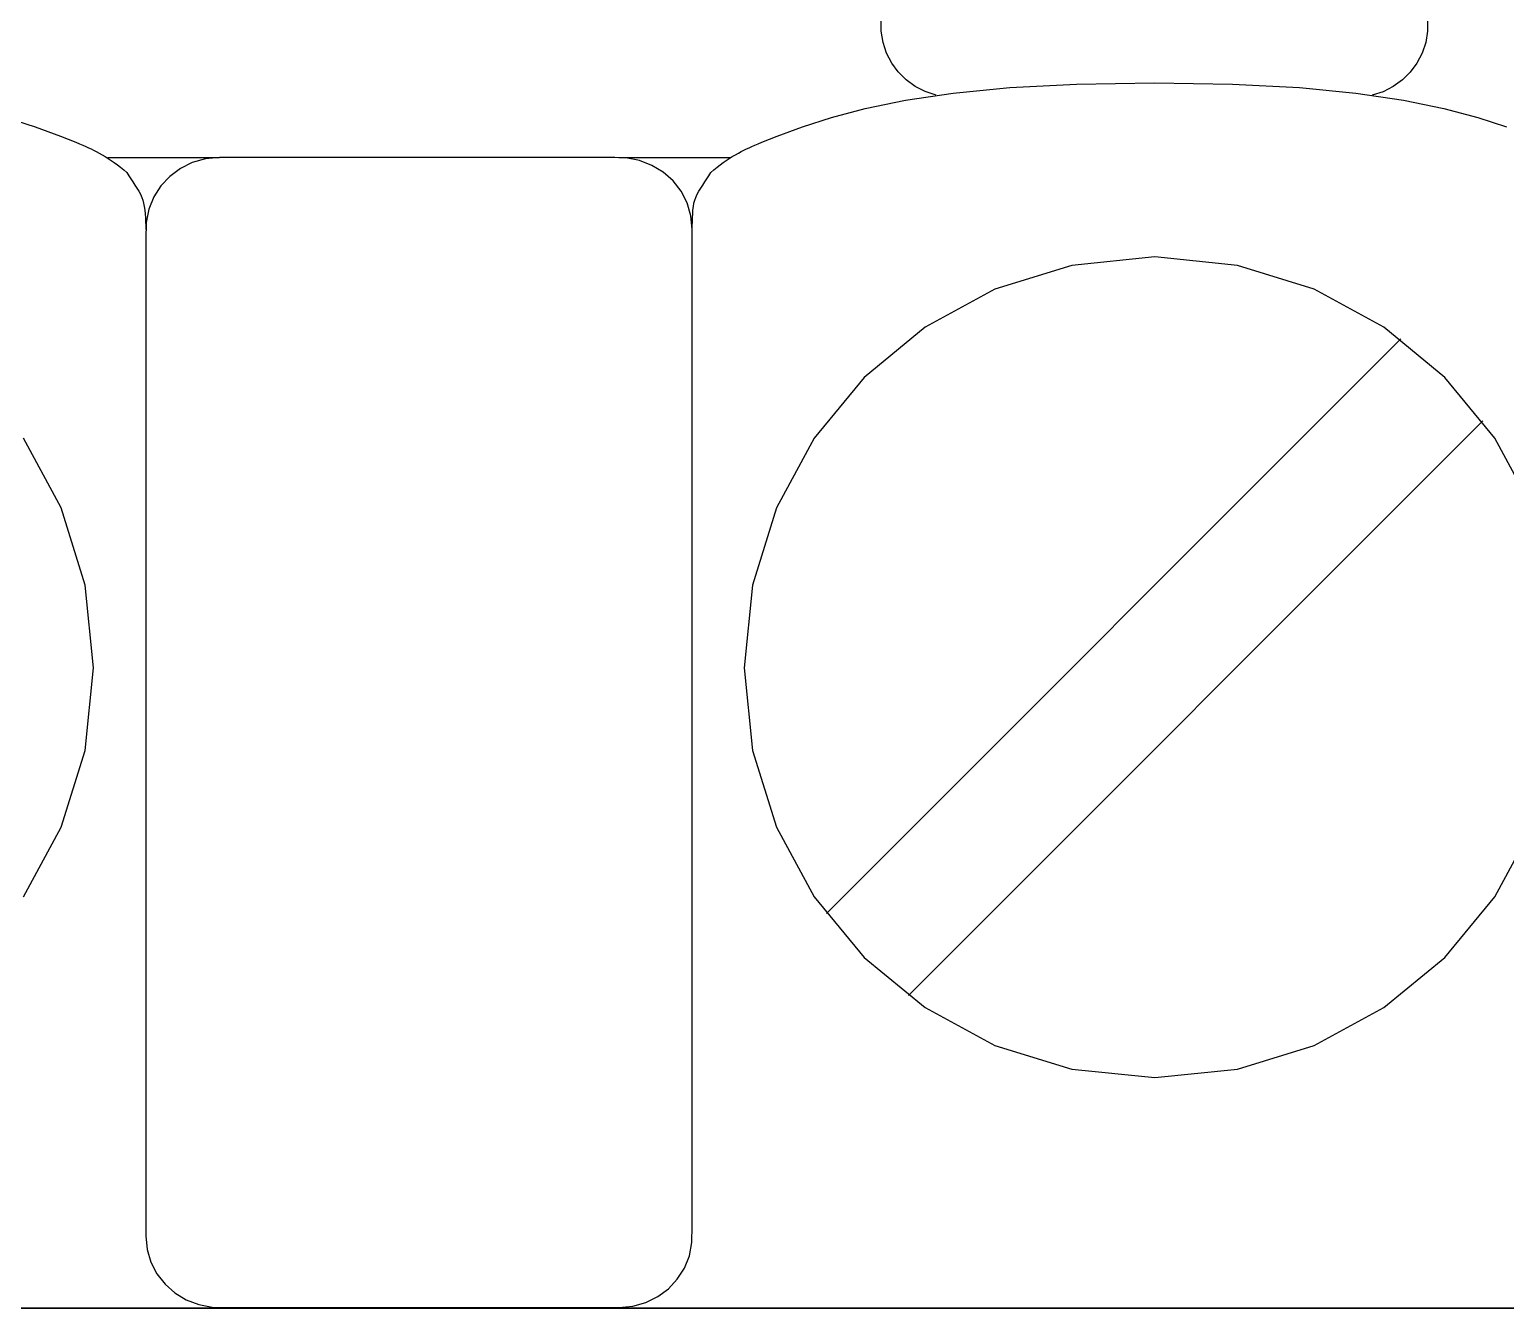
# Model space of a CAD drawing. Extents: x 1 to 47.7, y 0.2 to 35.
# Drawn here: x 35.212 to 35.814, y 10.971 to 11.492 of the extents above; entities that cross this region are included whole.
import ezdxf

# ---------------------------------------------------------------- set-up
doc = ezdxf.new("R2010")
doc.units = 0
doc.header["$MEASUREMENT"] = 0
for name, color, linetype in [('5_1___24__TARGET_LEDS___12', 7, 'CONTINUOUS'), ('6_1__EMPTY_IO_BOARD_POSITI', 7, 'CONTINUOUS'), ('6_2___8__INDEPENDENT_INPUT', 7, 'CONTINUOUS'), ('6_3___8__OPTOISO_INDEPENDE', 7, 'CONTINUOUS'), ('6_4___24__OPTOISO_INDEPEND', 7, 'CONTINUOUS'), ('6_5___8__INDEPENDENT_INPUT', 7, 'CONTINUOUS'), ('6_6___8__INDEPENDENT_INPUT', 7, 'CONTINUOUS'), ('6_7___8__OPTOISO_INDEPENDE', 7, 'CONTINUOUS'), ('6_8___8__OPTOISO_INDEPENDE', 7, 'CONTINUOUS')]:
    doc.layers.add(name, color=color, linetype=linetype)

msp = doc.modelspace()

# ---------------------------------------------------------------- linework, layer by layer
at = {"layer": '5_1___24__TARGET_LEDS___12'}
for points in [[(35.58194, 11.46545), (35.57751, 11.46695), (35.57342, 11.46907), (35.56973, 11.47175), (35.56652, 11.47495), (35.56384, 11.47859), (35.56175, 11.48262), (35.56032, 11.48699), (35.5596, 11.49163), (35.55953, 11.49912)], [(35.78237, 11.49912), (35.7823, 11.49161), (35.78157, 11.48695), (35.78012, 11.48257), (35.77801, 11.47853), (35.7753, 11.47488), (35.77205, 11.4717), (35.76833, 11.46902), (35.7642, 11.46692), (35.75972, 11.46545)], [(35.48253, 11.41079), (35.48253, 11.41229), (35.48256, 11.41385), (35.4826, 11.41546), (35.48269, 11.41706), (35.48281, 11.41862), (35.48298, 11.4201), (35.4832, 11.42147), (35.4835, 11.4227), (35.48392, 11.42384), (35.48451, 11.42508), (35.4852, 11.42634), (35.48596, 11.4276), (35.48677, 11.42887), (35.4876, 11.43014), (35.48844, 11.43141), (35.48927, 11.43267), (35.49007, 11.43392), (35.49129, 11.43508), (35.4926, 11.43614), (35.49388, 11.43713), (35.49514, 11.43806), (35.49639, 11.43893), (35.49762, 11.43974), (35.49885, 11.44049), (35.50008, 11.4412), (35.50132, 11.44187), (35.50248, 11.44248), (35.50358, 11.44305), (35.50463, 11.44357), (35.5057, 11.44408), (35.50681, 11.44459), (35.508, 11.44512), (35.50933, 11.44568), (35.51083, 11.4463), (35.51715, 11.44878), (35.52743, 11.45259), (35.53922, 11.45641), (35.55304, 11.46008), (35.56941, 11.46343), (35.58887, 11.46632), (35.61194, 11.46858), (35.63914, 11.47005), (35.67101, 11.47057), (35.70286, 11.47005), (35.73006, 11.46858), (35.75313, 11.46632), (35.77259, 11.46343), (35.78896, 11.46008), (35.80278, 11.45641), (35.81457, 11.45259)], [(35.20278, 11.45641), (35.21456, 11.45259), (35.22484, 11.44878), (35.23116, 11.4463), (35.23266, 11.44568), (35.23399, 11.44512), (35.23519, 11.44459), (35.2363, 11.44408), (35.23736, 11.44357), (35.23842, 11.44305), (35.23951, 11.44248), (35.24068, 11.44187), (35.24191, 11.4412), (35.24315, 11.44049), (35.24438, 11.43974), (35.24561, 11.43893), (35.24685, 11.43806), (35.24811, 11.43713), (35.24939, 11.43614), (35.2507, 11.43508), (35.25193, 11.43392), (35.25272, 11.43267), (35.25355, 11.43141), (35.25439, 11.43014), (35.25523, 11.42887), (35.25603, 11.4276), (35.25679, 11.42634), (35.25748, 11.42508), (35.25808, 11.42384), (35.2585, 11.4227), (35.25881, 11.42147), (35.25906, 11.4201), (35.25927, 11.41862), (35.25943, 11.41706), (35.25955, 11.41546), (35.25962, 11.41385), (35.25967, 11.41229), (35.25968, 11.41079)], [(35.24414, 11.44003), (35.28968, 11.44003)], [(35.45254, 11.44003), (35.49809, 11.44003)], [(35.82519, 11.2972), (35.80976, 11.32564), (35.78933, 11.35043), (35.76457, 11.37089), (35.73616, 11.38635), (35.70477, 11.39612), (35.67107, 11.39953), (35.63732, 11.39612), (35.60589, 11.38635), (35.57745, 11.37089), (35.55267, 11.35043), (35.53223, 11.32564), (35.5168, 11.2972), (35.50705, 11.26578), (35.50365, 11.23208), (35.50705, 11.19839), (35.5168, 11.16703), (35.53223, 11.13865), (35.55267, 11.11392), (35.57745, 11.09353), (35.60589, 11.07813), (35.63732, 11.0684), (35.67107, 11.065), (35.70477, 11.0684), (35.73616, 11.07813), (35.76457, 11.09353), (35.78933, 11.11392), (35.80976, 11.13865), (35.82519, 11.16703)], [(35.53723, 11.13184), (35.7715, 11.36611)], [(35.57065, 11.09842), (35.80492, 11.33269)], [(35.20976, 11.13865), (35.22518, 11.16703), (35.23493, 11.19839), (35.23833, 11.23208), (35.23493, 11.26578), (35.22518, 11.2972), (35.20976, 11.32564)], [(34.20075, 10.9711), (34.4885, 10.9711), (34.7798, 10.9711), (35.07111, 10.9711), (35.35886, 10.9711), (35.50028, 10.9711), (35.63948, 10.9711), (35.776, 10.9711), (35.90941, 10.9711), (36.03925, 10.9711), (36.16509, 10.9711)]]:
    msp.add_lwpolyline(points, dxfattribs=at)
msp.add_lwpolyline([(35.48253, 11.41079), (35.48199, 11.41635), (35.48043, 11.42156), (35.47796, 11.42631), (35.47468, 11.43052), (35.47068, 11.43408), (35.46608, 11.43689), (35.46096, 11.43886), (35.45543, 11.4399), (35.45091, 11.44003), (35.43911, 11.44003), (35.41856, 11.44003), (35.39244, 11.44003), (35.36393, 11.44003), (35.33622, 11.44003), (35.31249, 11.44003), (35.29591, 11.44003), (35.28968, 11.44003), (35.28398, 11.4395), (35.27865, 11.43799), (35.27377, 11.43558), (35.26945, 11.43238), (35.2658, 11.42849), (35.26291, 11.424), (35.26088, 11.419), (35.25982, 11.41361), (35.25968, 11.40669), (35.25968, 11.37697), (35.25968, 11.32519), (35.25968, 11.25939), (35.25968, 11.18757), (35.25968, 11.11776), (35.25968, 11.05797), (35.25968, 11.01622), (35.25968, 11.00052), (35.26022, 10.99496), (35.26178, 10.98975), (35.26425, 10.985), (35.26753, 10.98079), (35.27153, 10.97723), (35.27614, 10.97442), (35.28126, 10.97245), (35.28679, 10.97141), (35.29131, 10.97128), (35.30311, 10.97128), (35.32366, 10.97128), (35.34978, 10.97128), (35.37829, 10.97128), (35.406, 10.97128), (35.42973, 10.97128), (35.44631, 10.97128), (35.45254, 10.97128), (35.45824, 10.97181), (35.46357, 10.97332), (35.46845, 10.97573), (35.47276, 10.97893), (35.47642, 10.98282), (35.4793, 10.98731), (35.48133, 10.99231), (35.48239, 10.9977), (35.48253, 11.00461), (35.48253, 11.03434), (35.48253, 11.08611), (35.48253, 11.15192), (35.48253, 11.22373), (35.48253, 11.29354), (35.48253, 11.35333), (35.48253, 11.39509)], close=True, dxfattribs=at)
at = {"layer": '6_1__EMPTY_IO_BOARD_POSITI'}
msp.add_lwpolyline([(36.17581, 10.97086), (36.08833, 10.97086), (35.99879, 10.97086), (35.90735, 10.97086), (35.71937, 10.97086), (35.52563, 10.97086), (35.32733, 10.97086), (35.12572, 10.97086), (34.71742, 10.97086), (34.31051, 10.97086), (34.11064, 10.97086)], dxfattribs=at)
at = {"layer": '6_2___8__INDEPENDENT_INPUT'}
for points in [[(35.58194, 11.46545), (35.57751, 11.46695), (35.57342, 11.46907), (35.56973, 11.47175), (35.56652, 11.47495), (35.56384, 11.47859), (35.56175, 11.48262), (35.56032, 11.48699), (35.5596, 11.49163), (35.55953, 11.49912)], [(35.78237, 11.49912), (35.7823, 11.49161), (35.78157, 11.48695), (35.78012, 11.48257), (35.77801, 11.47853), (35.7753, 11.47488), (35.77205, 11.4717), (35.76833, 11.46902), (35.7642, 11.46692), (35.75972, 11.46545)], [(35.48253, 11.41079), (35.48253, 11.41229), (35.48256, 11.41385), (35.4826, 11.41546), (35.48269, 11.41706), (35.48281, 11.41862), (35.48298, 11.4201), (35.4832, 11.42147), (35.4835, 11.4227), (35.48392, 11.42384), (35.48451, 11.42508), (35.4852, 11.42634), (35.48596, 11.4276), (35.48677, 11.42887), (35.4876, 11.43014), (35.48844, 11.43141), (35.48927, 11.43267), (35.49007, 11.43392), (35.49129, 11.43508), (35.4926, 11.43614), (35.49388, 11.43713), (35.49514, 11.43806), (35.49639, 11.43893), (35.49762, 11.43974), (35.49885, 11.44049), (35.50008, 11.4412), (35.50132, 11.44187), (35.50248, 11.44248), (35.50358, 11.44305), (35.50463, 11.44357), (35.5057, 11.44408), (35.50681, 11.44459), (35.508, 11.44512), (35.50933, 11.44568), (35.51083, 11.4463), (35.51715, 11.44878), (35.52743, 11.45259), (35.53922, 11.45641), (35.55304, 11.46008), (35.56941, 11.46343), (35.58887, 11.46632), (35.61194, 11.46858), (35.63914, 11.47005), (35.67101, 11.47057), (35.70286, 11.47005), (35.73006, 11.46858), (35.75313, 11.46632), (35.77259, 11.46343), (35.78896, 11.46008), (35.80278, 11.45641), (35.81457, 11.45259)], [(35.20278, 11.45641), (35.21456, 11.45259), (35.22484, 11.44878), (35.23116, 11.4463), (35.23266, 11.44568), (35.23399, 11.44512), (35.23519, 11.44459), (35.2363, 11.44408), (35.23736, 11.44357), (35.23842, 11.44305), (35.23951, 11.44248), (35.24068, 11.44187), (35.24191, 11.4412), (35.24315, 11.44049), (35.24438, 11.43974), (35.24561, 11.43893), (35.24685, 11.43806), (35.24811, 11.43713), (35.24939, 11.43614), (35.2507, 11.43508), (35.25193, 11.43392), (35.25272, 11.43267), (35.25355, 11.43141), (35.25439, 11.43014), (35.25523, 11.42887), (35.25603, 11.4276), (35.25679, 11.42634), (35.25748, 11.42508), (35.25808, 11.42384), (35.2585, 11.4227), (35.25881, 11.42147), (35.25906, 11.4201), (35.25927, 11.41862), (35.25943, 11.41706), (35.25955, 11.41546), (35.25962, 11.41385), (35.25967, 11.41229), (35.25968, 11.41079)], [(35.24414, 11.44003), (35.28968, 11.44003)], [(35.45254, 11.44003), (35.49809, 11.44003)], [(35.82519, 11.2972), (35.80976, 11.32564), (35.78933, 11.35043), (35.76457, 11.37089), (35.73616, 11.38635), (35.70477, 11.39612), (35.67107, 11.39953), (35.63732, 11.39612), (35.60589, 11.38635), (35.57745, 11.37089), (35.55267, 11.35043), (35.53223, 11.32564), (35.5168, 11.2972), (35.50705, 11.26578), (35.50365, 11.23208), (35.50705, 11.19839), (35.5168, 11.16703), (35.53223, 11.13865), (35.55267, 11.11392), (35.57745, 11.09353), (35.60589, 11.07813), (35.63732, 11.0684), (35.67107, 11.065), (35.70477, 11.0684), (35.73616, 11.07813), (35.76457, 11.09353), (35.78933, 11.11392), (35.80976, 11.13865), (35.82519, 11.16703)], [(35.53723, 11.13184), (35.7715, 11.36611)], [(35.57065, 11.09842), (35.80492, 11.33269)], [(35.20976, 11.13865), (35.22518, 11.16703), (35.23493, 11.19839), (35.23833, 11.23208), (35.23493, 11.26578), (35.22518, 11.2972), (35.20976, 11.32564)], [(34.20075, 10.9711), (34.4885, 10.9711), (34.7798, 10.9711), (35.07111, 10.9711), (35.35886, 10.9711), (35.50028, 10.9711), (35.63948, 10.9711), (35.776, 10.9711), (35.90941, 10.9711), (36.03925, 10.9711), (36.16509, 10.9711)]]:
    msp.add_lwpolyline(points, dxfattribs=at)
msp.add_lwpolyline([(35.48253, 11.41079), (35.48199, 11.41635), (35.48043, 11.42156), (35.47796, 11.42631), (35.47468, 11.43052), (35.47068, 11.43408), (35.46608, 11.43689), (35.46096, 11.43886), (35.45543, 11.4399), (35.45091, 11.44003), (35.43911, 11.44003), (35.41856, 11.44003), (35.39244, 11.44003), (35.36393, 11.44003), (35.33622, 11.44003), (35.31249, 11.44003), (35.29591, 11.44003), (35.28968, 11.44003), (35.28398, 11.4395), (35.27865, 11.43799), (35.27377, 11.43558), (35.26945, 11.43238), (35.2658, 11.42849), (35.26291, 11.424), (35.26088, 11.419), (35.25982, 11.41361), (35.25968, 11.40669), (35.25968, 11.37697), (35.25968, 11.32519), (35.25968, 11.25939), (35.25968, 11.18757), (35.25968, 11.11776), (35.25968, 11.05797), (35.25968, 11.01622), (35.25968, 11.00052), (35.26022, 10.99496), (35.26178, 10.98975), (35.26425, 10.985), (35.26753, 10.98079), (35.27153, 10.97723), (35.27614, 10.97442), (35.28126, 10.97245), (35.28679, 10.97141), (35.29131, 10.97128), (35.30311, 10.97128), (35.32366, 10.97128), (35.34978, 10.97128), (35.37829, 10.97128), (35.406, 10.97128), (35.42973, 10.97128), (35.44631, 10.97128), (35.45254, 10.97128), (35.45824, 10.97181), (35.46357, 10.97332), (35.46845, 10.97573), (35.47276, 10.97893), (35.47642, 10.98282), (35.4793, 10.98731), (35.48133, 10.99231), (35.48239, 10.9977), (35.48253, 11.00461), (35.48253, 11.03434), (35.48253, 11.08611), (35.48253, 11.15192), (35.48253, 11.22373), (35.48253, 11.29354), (35.48253, 11.35333), (35.48253, 11.39509)], close=True, dxfattribs=at)
at = {"layer": '6_3___8__OPTOISO_INDEPENDE'}
for points in [[(35.58194, 11.46545), (35.57751, 11.46695), (35.57342, 11.46907), (35.56973, 11.47175), (35.56652, 11.47495), (35.56384, 11.47859), (35.56175, 11.48262), (35.56032, 11.48699), (35.5596, 11.49163), (35.55953, 11.49912)], [(35.78237, 11.49912), (35.7823, 11.49161), (35.78157, 11.48695), (35.78012, 11.48257), (35.77801, 11.47853), (35.7753, 11.47488), (35.77205, 11.4717), (35.76833, 11.46902), (35.7642, 11.46692), (35.75972, 11.46545)], [(35.48253, 11.41079), (35.48253, 11.41229), (35.48256, 11.41385), (35.4826, 11.41546), (35.48269, 11.41706), (35.48281, 11.41862), (35.48298, 11.4201), (35.4832, 11.42147), (35.4835, 11.4227), (35.48392, 11.42384), (35.48451, 11.42508), (35.4852, 11.42634), (35.48596, 11.4276), (35.48677, 11.42887), (35.4876, 11.43014), (35.48844, 11.43141), (35.48927, 11.43267), (35.49007, 11.43392), (35.49129, 11.43508), (35.4926, 11.43614), (35.49388, 11.43713), (35.49514, 11.43806), (35.49639, 11.43893), (35.49762, 11.43974), (35.49885, 11.44049), (35.50008, 11.4412), (35.50132, 11.44187), (35.50248, 11.44248), (35.50358, 11.44305), (35.50463, 11.44357), (35.5057, 11.44408), (35.50681, 11.44459), (35.508, 11.44512), (35.50933, 11.44568), (35.51083, 11.4463), (35.51715, 11.44878), (35.52743, 11.45259), (35.53922, 11.45641), (35.55304, 11.46008), (35.56941, 11.46343), (35.58887, 11.46632), (35.61194, 11.46858), (35.63914, 11.47005), (35.67101, 11.47057), (35.70286, 11.47005), (35.73006, 11.46858), (35.75313, 11.46632), (35.77259, 11.46343), (35.78896, 11.46008), (35.80278, 11.45641), (35.81457, 11.45259)], [(35.20278, 11.45641), (35.21456, 11.45259), (35.22484, 11.44878), (35.23116, 11.4463), (35.23266, 11.44568), (35.23399, 11.44512), (35.23519, 11.44459), (35.2363, 11.44408), (35.23736, 11.44357), (35.23842, 11.44305), (35.23951, 11.44248), (35.24068, 11.44187), (35.24191, 11.4412), (35.24315, 11.44049), (35.24438, 11.43974), (35.24561, 11.43893), (35.24685, 11.43806), (35.24811, 11.43713), (35.24939, 11.43614), (35.2507, 11.43508), (35.25193, 11.43392), (35.25272, 11.43267), (35.25355, 11.43141), (35.25439, 11.43014), (35.25523, 11.42887), (35.25603, 11.4276), (35.25679, 11.42634), (35.25748, 11.42508), (35.25808, 11.42384), (35.2585, 11.4227), (35.25881, 11.42147), (35.25906, 11.4201), (35.25927, 11.41862), (35.25943, 11.41706), (35.25955, 11.41546), (35.25962, 11.41385), (35.25967, 11.41229), (35.25968, 11.41079)], [(35.24414, 11.44003), (35.28968, 11.44003)], [(35.45254, 11.44003), (35.49809, 11.44003)], [(35.82519, 11.2972), (35.80976, 11.32564), (35.78933, 11.35043), (35.76457, 11.37089), (35.73616, 11.38635), (35.70477, 11.39612), (35.67107, 11.39953), (35.63732, 11.39612), (35.60589, 11.38635), (35.57745, 11.37089), (35.55267, 11.35043), (35.53223, 11.32564), (35.5168, 11.2972), (35.50705, 11.26578), (35.50365, 11.23208), (35.50705, 11.19839), (35.5168, 11.16703), (35.53223, 11.13865), (35.55267, 11.11392), (35.57745, 11.09353), (35.60589, 11.07813), (35.63732, 11.0684), (35.67107, 11.065), (35.70477, 11.0684), (35.73616, 11.07813), (35.76457, 11.09353), (35.78933, 11.11392), (35.80976, 11.13865), (35.82519, 11.16703)], [(35.53723, 11.13184), (35.7715, 11.36611)], [(35.57065, 11.09842), (35.80492, 11.33269)], [(35.20976, 11.13865), (35.22518, 11.16703), (35.23493, 11.19839), (35.23833, 11.23208), (35.23493, 11.26578), (35.22518, 11.2972), (35.20976, 11.32564)], [(34.20075, 10.9711), (34.4885, 10.9711), (34.7798, 10.9711), (35.07111, 10.9711), (35.35886, 10.9711), (35.50028, 10.9711), (35.63948, 10.9711), (35.776, 10.9711), (35.90941, 10.9711), (36.03925, 10.9711), (36.16509, 10.9711)]]:
    msp.add_lwpolyline(points, dxfattribs=at)
msp.add_lwpolyline([(35.48253, 11.41079), (35.48199, 11.41635), (35.48043, 11.42156), (35.47796, 11.42631), (35.47468, 11.43052), (35.47068, 11.43408), (35.46608, 11.43689), (35.46096, 11.43886), (35.45543, 11.4399), (35.45091, 11.44003), (35.43911, 11.44003), (35.41856, 11.44003), (35.39244, 11.44003), (35.36393, 11.44003), (35.33622, 11.44003), (35.31249, 11.44003), (35.29591, 11.44003), (35.28968, 11.44003), (35.28398, 11.4395), (35.27865, 11.43799), (35.27377, 11.43558), (35.26945, 11.43238), (35.2658, 11.42849), (35.26291, 11.424), (35.26088, 11.419), (35.25982, 11.41361), (35.25968, 11.40669), (35.25968, 11.37697), (35.25968, 11.32519), (35.25968, 11.25939), (35.25968, 11.18757), (35.25968, 11.11776), (35.25968, 11.05797), (35.25968, 11.01622), (35.25968, 11.00052), (35.26022, 10.99496), (35.26178, 10.98975), (35.26425, 10.985), (35.26753, 10.98079), (35.27153, 10.97723), (35.27614, 10.97442), (35.28126, 10.97245), (35.28679, 10.97141), (35.29131, 10.97128), (35.30311, 10.97128), (35.32366, 10.97128), (35.34978, 10.97128), (35.37829, 10.97128), (35.406, 10.97128), (35.42973, 10.97128), (35.44631, 10.97128), (35.45254, 10.97128), (35.45824, 10.97181), (35.46357, 10.97332), (35.46845, 10.97573), (35.47276, 10.97893), (35.47642, 10.98282), (35.4793, 10.98731), (35.48133, 10.99231), (35.48239, 10.9977), (35.48253, 11.00461), (35.48253, 11.03434), (35.48253, 11.08611), (35.48253, 11.15192), (35.48253, 11.22373), (35.48253, 11.29354), (35.48253, 11.35333), (35.48253, 11.39509)], close=True, dxfattribs=at)
at = {"layer": '6_4___24__OPTOISO_INDEPEND'}
for points in [[(35.58194, 11.46545), (35.57751, 11.46695), (35.57342, 11.46907), (35.56973, 11.47175), (35.56652, 11.47495), (35.56384, 11.47859), (35.56175, 11.48262), (35.56032, 11.48699), (35.5596, 11.49163), (35.55953, 11.49912)], [(35.78237, 11.49912), (35.7823, 11.49161), (35.78157, 11.48695), (35.78012, 11.48257), (35.77801, 11.47853), (35.7753, 11.47488), (35.77205, 11.4717), (35.76833, 11.46902), (35.7642, 11.46692), (35.75972, 11.46545)], [(35.48253, 11.41079), (35.48253, 11.41229), (35.48256, 11.41385), (35.4826, 11.41546), (35.48269, 11.41706), (35.48281, 11.41862), (35.48298, 11.4201), (35.4832, 11.42147), (35.4835, 11.4227), (35.48392, 11.42384), (35.48451, 11.42508), (35.4852, 11.42634), (35.48596, 11.4276), (35.48677, 11.42887), (35.4876, 11.43014), (35.48844, 11.43141), (35.48927, 11.43267), (35.49007, 11.43392), (35.49129, 11.43508), (35.4926, 11.43614), (35.49388, 11.43713), (35.49514, 11.43806), (35.49639, 11.43893), (35.49762, 11.43974), (35.49885, 11.44049), (35.50008, 11.4412), (35.50132, 11.44187), (35.50248, 11.44248), (35.50358, 11.44305), (35.50463, 11.44357), (35.5057, 11.44408), (35.50681, 11.44459), (35.508, 11.44512), (35.50933, 11.44568), (35.51083, 11.4463), (35.51715, 11.44878), (35.52743, 11.45259), (35.53922, 11.45641), (35.55304, 11.46008), (35.56941, 11.46343), (35.58887, 11.46632), (35.61194, 11.46858), (35.63914, 11.47005), (35.67101, 11.47057), (35.70286, 11.47005), (35.73006, 11.46858), (35.75313, 11.46632), (35.77259, 11.46343), (35.78896, 11.46008), (35.80278, 11.45641), (35.81457, 11.45259)], [(35.20278, 11.45641), (35.21456, 11.45259), (35.22484, 11.44878), (35.23116, 11.4463), (35.23266, 11.44568), (35.23399, 11.44512), (35.23519, 11.44459), (35.2363, 11.44408), (35.23736, 11.44357), (35.23842, 11.44305), (35.23951, 11.44248), (35.24068, 11.44187), (35.24191, 11.4412), (35.24315, 11.44049), (35.24438, 11.43974), (35.24561, 11.43893), (35.24685, 11.43806), (35.24811, 11.43713), (35.24939, 11.43614), (35.2507, 11.43508), (35.25193, 11.43392), (35.25272, 11.43267), (35.25355, 11.43141), (35.25439, 11.43014), (35.25523, 11.42887), (35.25603, 11.4276), (35.25679, 11.42634), (35.25748, 11.42508), (35.25808, 11.42384), (35.2585, 11.4227), (35.25881, 11.42147), (35.25906, 11.4201), (35.25927, 11.41862), (35.25943, 11.41706), (35.25955, 11.41546), (35.25962, 11.41385), (35.25967, 11.41229), (35.25968, 11.41079)], [(35.24414, 11.44003), (35.28968, 11.44003)], [(35.45254, 11.44003), (35.49809, 11.44003)], [(35.82519, 11.2972), (35.80976, 11.32564), (35.78933, 11.35043), (35.76457, 11.37089), (35.73616, 11.38635), (35.70477, 11.39612), (35.67107, 11.39953), (35.63732, 11.39612), (35.60589, 11.38635), (35.57745, 11.37089), (35.55267, 11.35043), (35.53223, 11.32564), (35.5168, 11.2972), (35.50705, 11.26578), (35.50365, 11.23208), (35.50705, 11.19839), (35.5168, 11.16703), (35.53223, 11.13865), (35.55267, 11.11392), (35.57745, 11.09353), (35.60589, 11.07813), (35.63732, 11.0684), (35.67107, 11.065), (35.70477, 11.0684), (35.73616, 11.07813), (35.76457, 11.09353), (35.78933, 11.11392), (35.80976, 11.13865), (35.82519, 11.16703)], [(35.53723, 11.13184), (35.7715, 11.36611)], [(35.57065, 11.09842), (35.80492, 11.33269)], [(35.20976, 11.13865), (35.22518, 11.16703), (35.23493, 11.19839), (35.23833, 11.23208), (35.23493, 11.26578), (35.22518, 11.2972), (35.20976, 11.32564)], [(34.20075, 10.9711), (34.4885, 10.9711), (34.7798, 10.9711), (35.07111, 10.9711), (35.35886, 10.9711), (35.50028, 10.9711), (35.63948, 10.9711), (35.776, 10.9711), (35.90941, 10.9711), (36.03925, 10.9711), (36.16509, 10.9711)]]:
    msp.add_lwpolyline(points, dxfattribs=at)
msp.add_lwpolyline([(35.48253, 11.41079), (35.48199, 11.41635), (35.48043, 11.42156), (35.47796, 11.42631), (35.47468, 11.43052), (35.47068, 11.43408), (35.46608, 11.43689), (35.46096, 11.43886), (35.45543, 11.4399), (35.45091, 11.44003), (35.43911, 11.44003), (35.41856, 11.44003), (35.39244, 11.44003), (35.36393, 11.44003), (35.33622, 11.44003), (35.31249, 11.44003), (35.29591, 11.44003), (35.28968, 11.44003), (35.28398, 11.4395), (35.27865, 11.43799), (35.27377, 11.43558), (35.26945, 11.43238), (35.2658, 11.42849), (35.26291, 11.424), (35.26088, 11.419), (35.25982, 11.41361), (35.25968, 11.40669), (35.25968, 11.37697), (35.25968, 11.32519), (35.25968, 11.25939), (35.25968, 11.18757), (35.25968, 11.11776), (35.25968, 11.05797), (35.25968, 11.01622), (35.25968, 11.00052), (35.26022, 10.99496), (35.26178, 10.98975), (35.26425, 10.985), (35.26753, 10.98079), (35.27153, 10.97723), (35.27614, 10.97442), (35.28126, 10.97245), (35.28679, 10.97141), (35.29131, 10.97128), (35.30311, 10.97128), (35.32366, 10.97128), (35.34978, 10.97128), (35.37829, 10.97128), (35.406, 10.97128), (35.42973, 10.97128), (35.44631, 10.97128), (35.45254, 10.97128), (35.45824, 10.97181), (35.46357, 10.97332), (35.46845, 10.97573), (35.47276, 10.97893), (35.47642, 10.98282), (35.4793, 10.98731), (35.48133, 10.99231), (35.48239, 10.9977), (35.48253, 11.00461), (35.48253, 11.03434), (35.48253, 11.08611), (35.48253, 11.15192), (35.48253, 11.22373), (35.48253, 11.29354), (35.48253, 11.35333), (35.48253, 11.39509)], close=True, dxfattribs=at)
at = {"layer": '6_5___8__INDEPENDENT_INPUT'}
for points in [[(35.58194, 11.46545), (35.57751, 11.46695), (35.57342, 11.46907), (35.56973, 11.47175), (35.56652, 11.47495), (35.56384, 11.47859), (35.56175, 11.48262), (35.56032, 11.48699), (35.5596, 11.49163), (35.55953, 11.49912)], [(35.78237, 11.49912), (35.7823, 11.49161), (35.78157, 11.48695), (35.78012, 11.48257), (35.77801, 11.47853), (35.7753, 11.47488), (35.77205, 11.4717), (35.76833, 11.46902), (35.7642, 11.46692), (35.75972, 11.46545)], [(35.48253, 11.41079), (35.48253, 11.41229), (35.48256, 11.41385), (35.4826, 11.41546), (35.48269, 11.41706), (35.48281, 11.41862), (35.48298, 11.4201), (35.4832, 11.42147), (35.4835, 11.4227), (35.48392, 11.42384), (35.48451, 11.42508), (35.4852, 11.42634), (35.48596, 11.4276), (35.48677, 11.42887), (35.4876, 11.43014), (35.48844, 11.43141), (35.48927, 11.43267), (35.49007, 11.43392), (35.49129, 11.43508), (35.4926, 11.43614), (35.49388, 11.43713), (35.49514, 11.43806), (35.49639, 11.43893), (35.49762, 11.43974), (35.49885, 11.44049), (35.50008, 11.4412), (35.50132, 11.44187), (35.50248, 11.44248), (35.50358, 11.44305), (35.50463, 11.44357), (35.5057, 11.44408), (35.50681, 11.44459), (35.508, 11.44512), (35.50933, 11.44568), (35.51083, 11.4463), (35.51715, 11.44878), (35.52743, 11.45259), (35.53922, 11.45641), (35.55304, 11.46008), (35.56941, 11.46343), (35.58887, 11.46632), (35.61194, 11.46858), (35.63914, 11.47005), (35.67101, 11.47057), (35.70286, 11.47005), (35.73006, 11.46858), (35.75313, 11.46632), (35.77259, 11.46343), (35.78896, 11.46008), (35.80278, 11.45641), (35.81457, 11.45259)], [(35.20278, 11.45641), (35.21456, 11.45259), (35.22484, 11.44878), (35.23116, 11.4463), (35.23266, 11.44568), (35.23399, 11.44512), (35.23519, 11.44459), (35.2363, 11.44408), (35.23736, 11.44357), (35.23842, 11.44305), (35.23951, 11.44248), (35.24068, 11.44187), (35.24191, 11.4412), (35.24315, 11.44049), (35.24438, 11.43974), (35.24561, 11.43893), (35.24685, 11.43806), (35.24811, 11.43713), (35.24939, 11.43614), (35.2507, 11.43508), (35.25193, 11.43392), (35.25272, 11.43267), (35.25355, 11.43141), (35.25439, 11.43014), (35.25523, 11.42887), (35.25603, 11.4276), (35.25679, 11.42634), (35.25748, 11.42508), (35.25808, 11.42384), (35.2585, 11.4227), (35.25881, 11.42147), (35.25906, 11.4201), (35.25927, 11.41862), (35.25943, 11.41706), (35.25955, 11.41546), (35.25962, 11.41385), (35.25967, 11.41229), (35.25968, 11.41079)], [(35.24414, 11.44003), (35.28968, 11.44003)], [(35.45254, 11.44003), (35.49809, 11.44003)], [(35.82519, 11.2972), (35.80976, 11.32564), (35.78933, 11.35043), (35.76457, 11.37089), (35.73616, 11.38635), (35.70477, 11.39612), (35.67107, 11.39953), (35.63732, 11.39612), (35.60589, 11.38635), (35.57745, 11.37089), (35.55267, 11.35043), (35.53223, 11.32564), (35.5168, 11.2972), (35.50705, 11.26578), (35.50365, 11.23208), (35.50705, 11.19839), (35.5168, 11.16703), (35.53223, 11.13865), (35.55267, 11.11392), (35.57745, 11.09353), (35.60589, 11.07813), (35.63732, 11.0684), (35.67107, 11.065), (35.70477, 11.0684), (35.73616, 11.07813), (35.76457, 11.09353), (35.78933, 11.11392), (35.80976, 11.13865), (35.82519, 11.16703)], [(35.53723, 11.13184), (35.7715, 11.36611)], [(35.57065, 11.09842), (35.80492, 11.33269)], [(35.20976, 11.13865), (35.22518, 11.16703), (35.23493, 11.19839), (35.23833, 11.23208), (35.23493, 11.26578), (35.22518, 11.2972), (35.20976, 11.32564)], [(34.20075, 10.9711), (34.4885, 10.9711), (34.7798, 10.9711), (35.07111, 10.9711), (35.35886, 10.9711), (35.50028, 10.9711), (35.63948, 10.9711), (35.776, 10.9711), (35.90941, 10.9711), (36.03925, 10.9711), (36.16509, 10.9711)]]:
    msp.add_lwpolyline(points, dxfattribs=at)
msp.add_lwpolyline([(35.48253, 11.41079), (35.48199, 11.41635), (35.48043, 11.42156), (35.47796, 11.42631), (35.47468, 11.43052), (35.47068, 11.43408), (35.46608, 11.43689), (35.46096, 11.43886), (35.45543, 11.4399), (35.45091, 11.44003), (35.43911, 11.44003), (35.41856, 11.44003), (35.39244, 11.44003), (35.36393, 11.44003), (35.33622, 11.44003), (35.31249, 11.44003), (35.29591, 11.44003), (35.28968, 11.44003), (35.28398, 11.4395), (35.27865, 11.43799), (35.27377, 11.43558), (35.26945, 11.43238), (35.2658, 11.42849), (35.26291, 11.424), (35.26088, 11.419), (35.25982, 11.41361), (35.25968, 11.40669), (35.25968, 11.37697), (35.25968, 11.32519), (35.25968, 11.25939), (35.25968, 11.18757), (35.25968, 11.11776), (35.25968, 11.05797), (35.25968, 11.01622), (35.25968, 11.00052), (35.26022, 10.99496), (35.26178, 10.98975), (35.26425, 10.985), (35.26753, 10.98079), (35.27153, 10.97723), (35.27614, 10.97442), (35.28126, 10.97245), (35.28679, 10.97141), (35.29131, 10.97128), (35.30311, 10.97128), (35.32366, 10.97128), (35.34978, 10.97128), (35.37829, 10.97128), (35.406, 10.97128), (35.42973, 10.97128), (35.44631, 10.97128), (35.45254, 10.97128), (35.45824, 10.97181), (35.46357, 10.97332), (35.46845, 10.97573), (35.47276, 10.97893), (35.47642, 10.98282), (35.4793, 10.98731), (35.48133, 10.99231), (35.48239, 10.9977), (35.48253, 11.00461), (35.48253, 11.03434), (35.48253, 11.08611), (35.48253, 11.15192), (35.48253, 11.22373), (35.48253, 11.29354), (35.48253, 11.35333), (35.48253, 11.39509)], close=True, dxfattribs=at)
at = {"layer": '6_6___8__INDEPENDENT_INPUT'}
for points in [[(35.58194, 11.46545), (35.57751, 11.46695), (35.57342, 11.46907), (35.56973, 11.47175), (35.56652, 11.47495), (35.56384, 11.47859), (35.56175, 11.48262), (35.56032, 11.48699), (35.5596, 11.49163), (35.55953, 11.49912)], [(35.78237, 11.49912), (35.7823, 11.49161), (35.78157, 11.48695), (35.78012, 11.48257), (35.77801, 11.47853), (35.7753, 11.47488), (35.77205, 11.4717), (35.76833, 11.46902), (35.7642, 11.46692), (35.75972, 11.46545)], [(35.48253, 11.41079), (35.48253, 11.41229), (35.48256, 11.41385), (35.4826, 11.41546), (35.48269, 11.41706), (35.48281, 11.41862), (35.48298, 11.4201), (35.4832, 11.42147), (35.4835, 11.4227), (35.48392, 11.42384), (35.48451, 11.42508), (35.4852, 11.42634), (35.48596, 11.4276), (35.48677, 11.42887), (35.4876, 11.43014), (35.48844, 11.43141), (35.48927, 11.43267), (35.49007, 11.43392), (35.49129, 11.43508), (35.4926, 11.43614), (35.49388, 11.43713), (35.49514, 11.43806), (35.49639, 11.43893), (35.49762, 11.43974), (35.49885, 11.44049), (35.50008, 11.4412), (35.50132, 11.44187), (35.50248, 11.44248), (35.50358, 11.44305), (35.50463, 11.44357), (35.5057, 11.44408), (35.50681, 11.44459), (35.508, 11.44512), (35.50933, 11.44568), (35.51083, 11.4463), (35.51715, 11.44878), (35.52743, 11.45259), (35.53922, 11.45641), (35.55304, 11.46008), (35.56941, 11.46343), (35.58887, 11.46632), (35.61194, 11.46858), (35.63914, 11.47005), (35.67101, 11.47057), (35.70286, 11.47005), (35.73006, 11.46858), (35.75313, 11.46632), (35.77259, 11.46343), (35.78896, 11.46008), (35.80278, 11.45641), (35.81457, 11.45259)], [(35.20278, 11.45641), (35.21456, 11.45259), (35.22484, 11.44878), (35.23116, 11.4463), (35.23266, 11.44568), (35.23399, 11.44512), (35.23519, 11.44459), (35.2363, 11.44408), (35.23736, 11.44357), (35.23842, 11.44305), (35.23951, 11.44248), (35.24068, 11.44187), (35.24191, 11.4412), (35.24315, 11.44049), (35.24438, 11.43974), (35.24561, 11.43893), (35.24685, 11.43806), (35.24811, 11.43713), (35.24939, 11.43614), (35.2507, 11.43508), (35.25193, 11.43392), (35.25272, 11.43267), (35.25355, 11.43141), (35.25439, 11.43014), (35.25523, 11.42887), (35.25603, 11.4276), (35.25679, 11.42634), (35.25748, 11.42508), (35.25808, 11.42384), (35.2585, 11.4227), (35.25881, 11.42147), (35.25906, 11.4201), (35.25927, 11.41862), (35.25943, 11.41706), (35.25955, 11.41546), (35.25962, 11.41385), (35.25967, 11.41229), (35.25968, 11.41079)], [(35.24414, 11.44003), (35.28968, 11.44003)], [(35.45254, 11.44003), (35.49809, 11.44003)], [(35.82519, 11.2972), (35.80976, 11.32564), (35.78933, 11.35043), (35.76457, 11.37089), (35.73616, 11.38635), (35.70477, 11.39612), (35.67107, 11.39953), (35.63732, 11.39612), (35.60589, 11.38635), (35.57745, 11.37089), (35.55267, 11.35043), (35.53223, 11.32564), (35.5168, 11.2972), (35.50705, 11.26578), (35.50365, 11.23208), (35.50705, 11.19839), (35.5168, 11.16703), (35.53223, 11.13865), (35.55267, 11.11392), (35.57745, 11.09353), (35.60589, 11.07813), (35.63732, 11.0684), (35.67107, 11.065), (35.70477, 11.0684), (35.73616, 11.07813), (35.76457, 11.09353), (35.78933, 11.11392), (35.80976, 11.13865), (35.82519, 11.16703)], [(35.53723, 11.13184), (35.7715, 11.36611)], [(35.57065, 11.09842), (35.80492, 11.33269)], [(35.20976, 11.13865), (35.22518, 11.16703), (35.23493, 11.19839), (35.23833, 11.23208), (35.23493, 11.26578), (35.22518, 11.2972), (35.20976, 11.32564)], [(34.20075, 10.9711), (34.4885, 10.9711), (34.7798, 10.9711), (35.07111, 10.9711), (35.35886, 10.9711), (35.50028, 10.9711), (35.63948, 10.9711), (35.776, 10.9711), (35.90941, 10.9711), (36.03925, 10.9711), (36.16509, 10.9711)]]:
    msp.add_lwpolyline(points, dxfattribs=at)
msp.add_lwpolyline([(35.48253, 11.41079), (35.48199, 11.41635), (35.48043, 11.42156), (35.47796, 11.42631), (35.47468, 11.43052), (35.47068, 11.43408), (35.46608, 11.43689), (35.46096, 11.43886), (35.45543, 11.4399), (35.45091, 11.44003), (35.43911, 11.44003), (35.41856, 11.44003), (35.39244, 11.44003), (35.36393, 11.44003), (35.33622, 11.44003), (35.31249, 11.44003), (35.29591, 11.44003), (35.28968, 11.44003), (35.28398, 11.4395), (35.27865, 11.43799), (35.27377, 11.43558), (35.26945, 11.43238), (35.2658, 11.42849), (35.26291, 11.424), (35.26088, 11.419), (35.25982, 11.41361), (35.25968, 11.40669), (35.25968, 11.37697), (35.25968, 11.32519), (35.25968, 11.25939), (35.25968, 11.18757), (35.25968, 11.11776), (35.25968, 11.05797), (35.25968, 11.01622), (35.25968, 11.00052), (35.26022, 10.99496), (35.26178, 10.98975), (35.26425, 10.985), (35.26753, 10.98079), (35.27153, 10.97723), (35.27614, 10.97442), (35.28126, 10.97245), (35.28679, 10.97141), (35.29131, 10.97128), (35.30311, 10.97128), (35.32366, 10.97128), (35.34978, 10.97128), (35.37829, 10.97128), (35.406, 10.97128), (35.42973, 10.97128), (35.44631, 10.97128), (35.45254, 10.97128), (35.45824, 10.97181), (35.46357, 10.97332), (35.46845, 10.97573), (35.47276, 10.97893), (35.47642, 10.98282), (35.4793, 10.98731), (35.48133, 10.99231), (35.48239, 10.9977), (35.48253, 11.00461), (35.48253, 11.03434), (35.48253, 11.08611), (35.48253, 11.15192), (35.48253, 11.22373), (35.48253, 11.29354), (35.48253, 11.35333), (35.48253, 11.39509)], close=True, dxfattribs=at)
at = {"layer": '6_7___8__OPTOISO_INDEPENDE'}
for points in [[(35.58194, 11.46545), (35.57751, 11.46695), (35.57342, 11.46907), (35.56973, 11.47175), (35.56652, 11.47495), (35.56384, 11.47859), (35.56175, 11.48262), (35.56032, 11.48699), (35.5596, 11.49163), (35.55953, 11.49912)], [(35.78237, 11.49912), (35.7823, 11.49161), (35.78157, 11.48695), (35.78012, 11.48257), (35.77801, 11.47853), (35.7753, 11.47488), (35.77205, 11.4717), (35.76833, 11.46902), (35.7642, 11.46692), (35.75972, 11.46545)], [(35.48253, 11.41079), (35.48253, 11.41229), (35.48256, 11.41385), (35.4826, 11.41546), (35.48269, 11.41706), (35.48281, 11.41862), (35.48298, 11.4201), (35.4832, 11.42147), (35.4835, 11.4227), (35.48392, 11.42384), (35.48451, 11.42508), (35.4852, 11.42634), (35.48596, 11.4276), (35.48677, 11.42887), (35.4876, 11.43014), (35.48844, 11.43141), (35.48927, 11.43267), (35.49007, 11.43392), (35.49129, 11.43508), (35.4926, 11.43614), (35.49388, 11.43713), (35.49514, 11.43806), (35.49639, 11.43893), (35.49762, 11.43974), (35.49885, 11.44049), (35.50008, 11.4412), (35.50132, 11.44187), (35.50248, 11.44248), (35.50358, 11.44305), (35.50463, 11.44357), (35.5057, 11.44408), (35.50681, 11.44459), (35.508, 11.44512), (35.50933, 11.44568), (35.51083, 11.4463), (35.51715, 11.44878), (35.52743, 11.45259), (35.53922, 11.45641), (35.55304, 11.46008), (35.56941, 11.46343), (35.58887, 11.46632), (35.61194, 11.46858), (35.63914, 11.47005), (35.67101, 11.47057), (35.70286, 11.47005), (35.73006, 11.46858), (35.75313, 11.46632), (35.77259, 11.46343), (35.78896, 11.46008), (35.80278, 11.45641), (35.81457, 11.45259)], [(35.20278, 11.45641), (35.21456, 11.45259), (35.22484, 11.44878), (35.23116, 11.4463), (35.23266, 11.44568), (35.23399, 11.44512), (35.23519, 11.44459), (35.2363, 11.44408), (35.23736, 11.44357), (35.23842, 11.44305), (35.23951, 11.44248), (35.24068, 11.44187), (35.24191, 11.4412), (35.24315, 11.44049), (35.24438, 11.43974), (35.24561, 11.43893), (35.24685, 11.43806), (35.24811, 11.43713), (35.24939, 11.43614), (35.2507, 11.43508), (35.25193, 11.43392), (35.25272, 11.43267), (35.25355, 11.43141), (35.25439, 11.43014), (35.25523, 11.42887), (35.25603, 11.4276), (35.25679, 11.42634), (35.25748, 11.42508), (35.25808, 11.42384), (35.2585, 11.4227), (35.25881, 11.42147), (35.25906, 11.4201), (35.25927, 11.41862), (35.25943, 11.41706), (35.25955, 11.41546), (35.25962, 11.41385), (35.25967, 11.41229), (35.25968, 11.41079)], [(35.24414, 11.44003), (35.28968, 11.44003)], [(35.45254, 11.44003), (35.49809, 11.44003)], [(35.82519, 11.2972), (35.80976, 11.32564), (35.78933, 11.35043), (35.76457, 11.37089), (35.73616, 11.38635), (35.70477, 11.39612), (35.67107, 11.39953), (35.63732, 11.39612), (35.60589, 11.38635), (35.57745, 11.37089), (35.55267, 11.35043), (35.53223, 11.32564), (35.5168, 11.2972), (35.50705, 11.26578), (35.50365, 11.23208), (35.50705, 11.19839), (35.5168, 11.16703), (35.53223, 11.13865), (35.55267, 11.11392), (35.57745, 11.09353), (35.60589, 11.07813), (35.63732, 11.0684), (35.67107, 11.065), (35.70477, 11.0684), (35.73616, 11.07813), (35.76457, 11.09353), (35.78933, 11.11392), (35.80976, 11.13865), (35.82519, 11.16703)], [(35.53723, 11.13184), (35.7715, 11.36611)], [(35.57065, 11.09842), (35.80492, 11.33269)], [(35.20976, 11.13865), (35.22518, 11.16703), (35.23493, 11.19839), (35.23833, 11.23208), (35.23493, 11.26578), (35.22518, 11.2972), (35.20976, 11.32564)], [(34.20075, 10.9711), (34.4885, 10.9711), (34.7798, 10.9711), (35.07111, 10.9711), (35.35886, 10.9711), (35.50028, 10.9711), (35.63948, 10.9711), (35.776, 10.9711), (35.90941, 10.9711), (36.03925, 10.9711), (36.16509, 10.9711)]]:
    msp.add_lwpolyline(points, dxfattribs=at)
msp.add_lwpolyline([(35.48253, 11.41079), (35.48199, 11.41635), (35.48043, 11.42156), (35.47796, 11.42631), (35.47468, 11.43052), (35.47068, 11.43408), (35.46608, 11.43689), (35.46096, 11.43886), (35.45543, 11.4399), (35.45091, 11.44003), (35.43911, 11.44003), (35.41856, 11.44003), (35.39244, 11.44003), (35.36393, 11.44003), (35.33622, 11.44003), (35.31249, 11.44003), (35.29591, 11.44003), (35.28968, 11.44003), (35.28398, 11.4395), (35.27865, 11.43799), (35.27377, 11.43558), (35.26945, 11.43238), (35.2658, 11.42849), (35.26291, 11.424), (35.26088, 11.419), (35.25982, 11.41361), (35.25968, 11.40669), (35.25968, 11.37697), (35.25968, 11.32519), (35.25968, 11.25939), (35.25968, 11.18757), (35.25968, 11.11776), (35.25968, 11.05797), (35.25968, 11.01622), (35.25968, 11.00052), (35.26022, 10.99496), (35.26178, 10.98975), (35.26425, 10.985), (35.26753, 10.98079), (35.27153, 10.97723), (35.27614, 10.97442), (35.28126, 10.97245), (35.28679, 10.97141), (35.29131, 10.97128), (35.30311, 10.97128), (35.32366, 10.97128), (35.34978, 10.97128), (35.37829, 10.97128), (35.406, 10.97128), (35.42973, 10.97128), (35.44631, 10.97128), (35.45254, 10.97128), (35.45824, 10.97181), (35.46357, 10.97332), (35.46845, 10.97573), (35.47276, 10.97893), (35.47642, 10.98282), (35.4793, 10.98731), (35.48133, 10.99231), (35.48239, 10.9977), (35.48253, 11.00461), (35.48253, 11.03434), (35.48253, 11.08611), (35.48253, 11.15192), (35.48253, 11.22373), (35.48253, 11.29354), (35.48253, 11.35333), (35.48253, 11.39509)], close=True, dxfattribs=at)
at = {"layer": '6_8___8__OPTOISO_INDEPENDE'}
for points in [[(35.58194, 11.46545), (35.57751, 11.46695), (35.57342, 11.46907), (35.56973, 11.47175), (35.56652, 11.47495), (35.56384, 11.47859), (35.56175, 11.48262), (35.56032, 11.48699), (35.5596, 11.49163), (35.55953, 11.49912)], [(35.78237, 11.49912), (35.7823, 11.49161), (35.78157, 11.48695), (35.78012, 11.48257), (35.77801, 11.47853), (35.7753, 11.47488), (35.77205, 11.4717), (35.76833, 11.46902), (35.7642, 11.46692), (35.75972, 11.46545)], [(35.48253, 11.41079), (35.48253, 11.41229), (35.48256, 11.41385), (35.4826, 11.41546), (35.48269, 11.41706), (35.48281, 11.41862), (35.48298, 11.4201), (35.4832, 11.42147), (35.4835, 11.4227), (35.48392, 11.42384), (35.48451, 11.42508), (35.4852, 11.42634), (35.48596, 11.4276), (35.48677, 11.42887), (35.4876, 11.43014), (35.48844, 11.43141), (35.48927, 11.43267), (35.49007, 11.43392), (35.49129, 11.43508), (35.4926, 11.43614), (35.49388, 11.43713), (35.49514, 11.43806), (35.49639, 11.43893), (35.49762, 11.43974), (35.49885, 11.44049), (35.50008, 11.4412), (35.50132, 11.44187), (35.50248, 11.44248), (35.50358, 11.44305), (35.50463, 11.44357), (35.5057, 11.44408), (35.50681, 11.44459), (35.508, 11.44512), (35.50933, 11.44568), (35.51083, 11.4463), (35.51715, 11.44878), (35.52743, 11.45259), (35.53922, 11.45641), (35.55304, 11.46008), (35.56941, 11.46343), (35.58887, 11.46632), (35.61194, 11.46858), (35.63914, 11.47005), (35.67101, 11.47057), (35.70286, 11.47005), (35.73006, 11.46858), (35.75313, 11.46632), (35.77259, 11.46343), (35.78896, 11.46008), (35.80278, 11.45641), (35.81457, 11.45259)], [(35.20278, 11.45641), (35.21456, 11.45259), (35.22484, 11.44878), (35.23116, 11.4463), (35.23266, 11.44568), (35.23399, 11.44512), (35.23519, 11.44459), (35.2363, 11.44408), (35.23736, 11.44357), (35.23842, 11.44305), (35.23951, 11.44248), (35.24068, 11.44187), (35.24191, 11.4412), (35.24315, 11.44049), (35.24438, 11.43974), (35.24561, 11.43893), (35.24685, 11.43806), (35.24811, 11.43713), (35.24939, 11.43614), (35.2507, 11.43508), (35.25193, 11.43392), (35.25272, 11.43267), (35.25355, 11.43141), (35.25439, 11.43014), (35.25523, 11.42887), (35.25603, 11.4276), (35.25679, 11.42634), (35.25748, 11.42508), (35.25808, 11.42384), (35.2585, 11.4227), (35.25881, 11.42147), (35.25906, 11.4201), (35.25927, 11.41862), (35.25943, 11.41706), (35.25955, 11.41546), (35.25962, 11.41385), (35.25967, 11.41229), (35.25968, 11.41079)], [(35.24414, 11.44003), (35.28968, 11.44003)], [(35.45254, 11.44003), (35.49809, 11.44003)], [(35.82519, 11.2972), (35.80976, 11.32564), (35.78933, 11.35043), (35.76457, 11.37089), (35.73616, 11.38635), (35.70477, 11.39612), (35.67107, 11.39953), (35.63732, 11.39612), (35.60589, 11.38635), (35.57745, 11.37089), (35.55267, 11.35043), (35.53223, 11.32564), (35.5168, 11.2972), (35.50705, 11.26578), (35.50365, 11.23208), (35.50705, 11.19839), (35.5168, 11.16703), (35.53223, 11.13865), (35.55267, 11.11392), (35.57745, 11.09353), (35.60589, 11.07813), (35.63732, 11.0684), (35.67107, 11.065), (35.70477, 11.0684), (35.73616, 11.07813), (35.76457, 11.09353), (35.78933, 11.11392), (35.80976, 11.13865), (35.82519, 11.16703)], [(35.53723, 11.13184), (35.7715, 11.36611)], [(35.57065, 11.09842), (35.80492, 11.33269)], [(35.20976, 11.13865), (35.22518, 11.16703), (35.23493, 11.19839), (35.23833, 11.23208), (35.23493, 11.26578), (35.22518, 11.2972), (35.20976, 11.32564)], [(34.20075, 10.9711), (34.4885, 10.9711), (34.7798, 10.9711), (35.07111, 10.9711), (35.35886, 10.9711), (35.50028, 10.9711), (35.63948, 10.9711), (35.776, 10.9711), (35.90941, 10.9711), (36.03925, 10.9711), (36.16509, 10.9711)]]:
    msp.add_lwpolyline(points, dxfattribs=at)
msp.add_lwpolyline([(35.48253, 11.41079), (35.48199, 11.41635), (35.48043, 11.42156), (35.47796, 11.42631), (35.47468, 11.43052), (35.47068, 11.43408), (35.46608, 11.43689), (35.46096, 11.43886), (35.45543, 11.4399), (35.45091, 11.44003), (35.43911, 11.44003), (35.41856, 11.44003), (35.39244, 11.44003), (35.36393, 11.44003), (35.33622, 11.44003), (35.31249, 11.44003), (35.29591, 11.44003), (35.28968, 11.44003), (35.28398, 11.4395), (35.27865, 11.43799), (35.27377, 11.43558), (35.26945, 11.43238), (35.2658, 11.42849), (35.26291, 11.424), (35.26088, 11.419), (35.25982, 11.41361), (35.25968, 11.40669), (35.25968, 11.37697), (35.25968, 11.32519), (35.25968, 11.25939), (35.25968, 11.18757), (35.25968, 11.11776), (35.25968, 11.05797), (35.25968, 11.01622), (35.25968, 11.00052), (35.26022, 10.99496), (35.26178, 10.98975), (35.26425, 10.985), (35.26753, 10.98079), (35.27153, 10.97723), (35.27614, 10.97442), (35.28126, 10.97245), (35.28679, 10.97141), (35.29131, 10.97128), (35.30311, 10.97128), (35.32366, 10.97128), (35.34978, 10.97128), (35.37829, 10.97128), (35.406, 10.97128), (35.42973, 10.97128), (35.44631, 10.97128), (35.45254, 10.97128), (35.45824, 10.97181), (35.46357, 10.97332), (35.46845, 10.97573), (35.47276, 10.97893), (35.47642, 10.98282), (35.4793, 10.98731), (35.48133, 10.99231), (35.48239, 10.9977), (35.48253, 11.00461), (35.48253, 11.03434), (35.48253, 11.08611), (35.48253, 11.15192), (35.48253, 11.22373), (35.48253, 11.29354), (35.48253, 11.35333), (35.48253, 11.39509)], close=True, dxfattribs=at)

doc.saveas('drawing.dxf')
